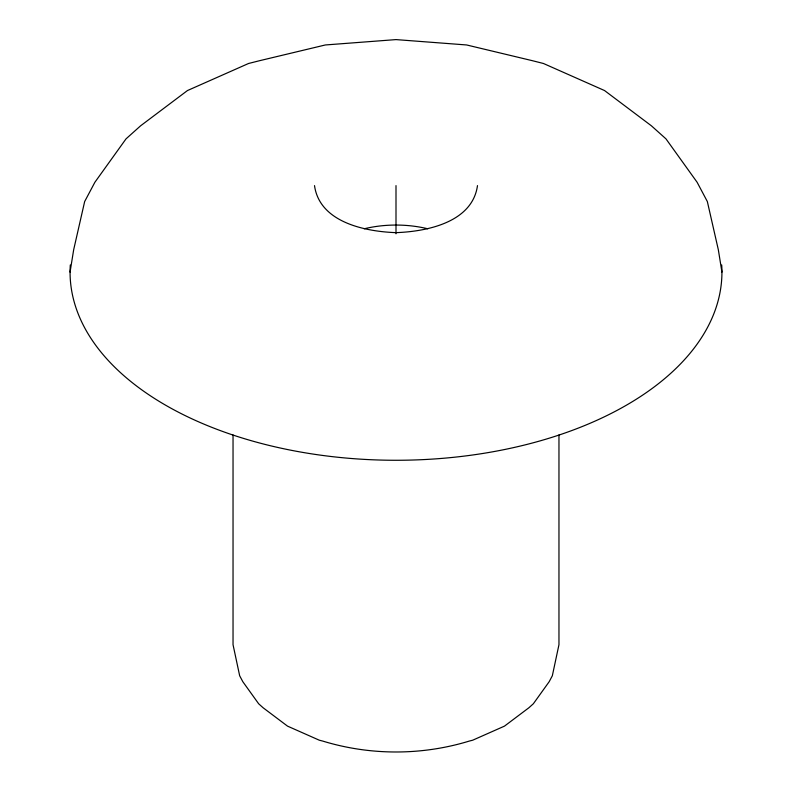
<?xml version="1.0" encoding="UTF-8"?>
<svg xmlns="http://www.w3.org/2000/svg" width="792" height="792" viewBox="0 0 792 792"><rect width="100%" height="100%" fill="white"/><g stroke="black" fill="none" stroke-linecap="round" stroke-linejoin="round"><path stroke-width="1.19" d="M70.062 272.102L73.676 249.718L84.655 201.554L94.882 182.269L126.027 138.867L140.6 125.809L187.466 90.545L248.549 63.489L259.519 60.717L325.354 44.966L396 39.6L466.646 44.966L532.481 60.717L543.451 63.489L604.534 90.545L651.4 125.809L665.973 138.867L697.118 182.269L707.345 201.554L718.324 249.718L721.938 272.102M477.487 185.605C472.359 222.413 426.799 231.541 396 232.65C365.201 231.541 319.641 222.413 314.513 185.605M558.964 434.947L558.964 644.678L552.341 675.744L549.193 681.684L533.353 703.761L528.868 707.781L504.484 726.125L472.705 740.203L469.339 741.055C421.76 755.627 370.24 755.627 322.661 741.055L319.295 740.203L287.516 726.125L263.132 707.781L258.647 703.761L242.807 681.684L239.659 675.744L233.036 644.678L233.036 434.947M396 185.605L396 233.798M721.7 264.944A325.938 188.179 0 0 1 396 460.271A325.938 188.179 0 0 1 70.3 264.944M364.231 228.779A81.487 47.045 0 0 1 427.769 228.779"/></g></svg>
